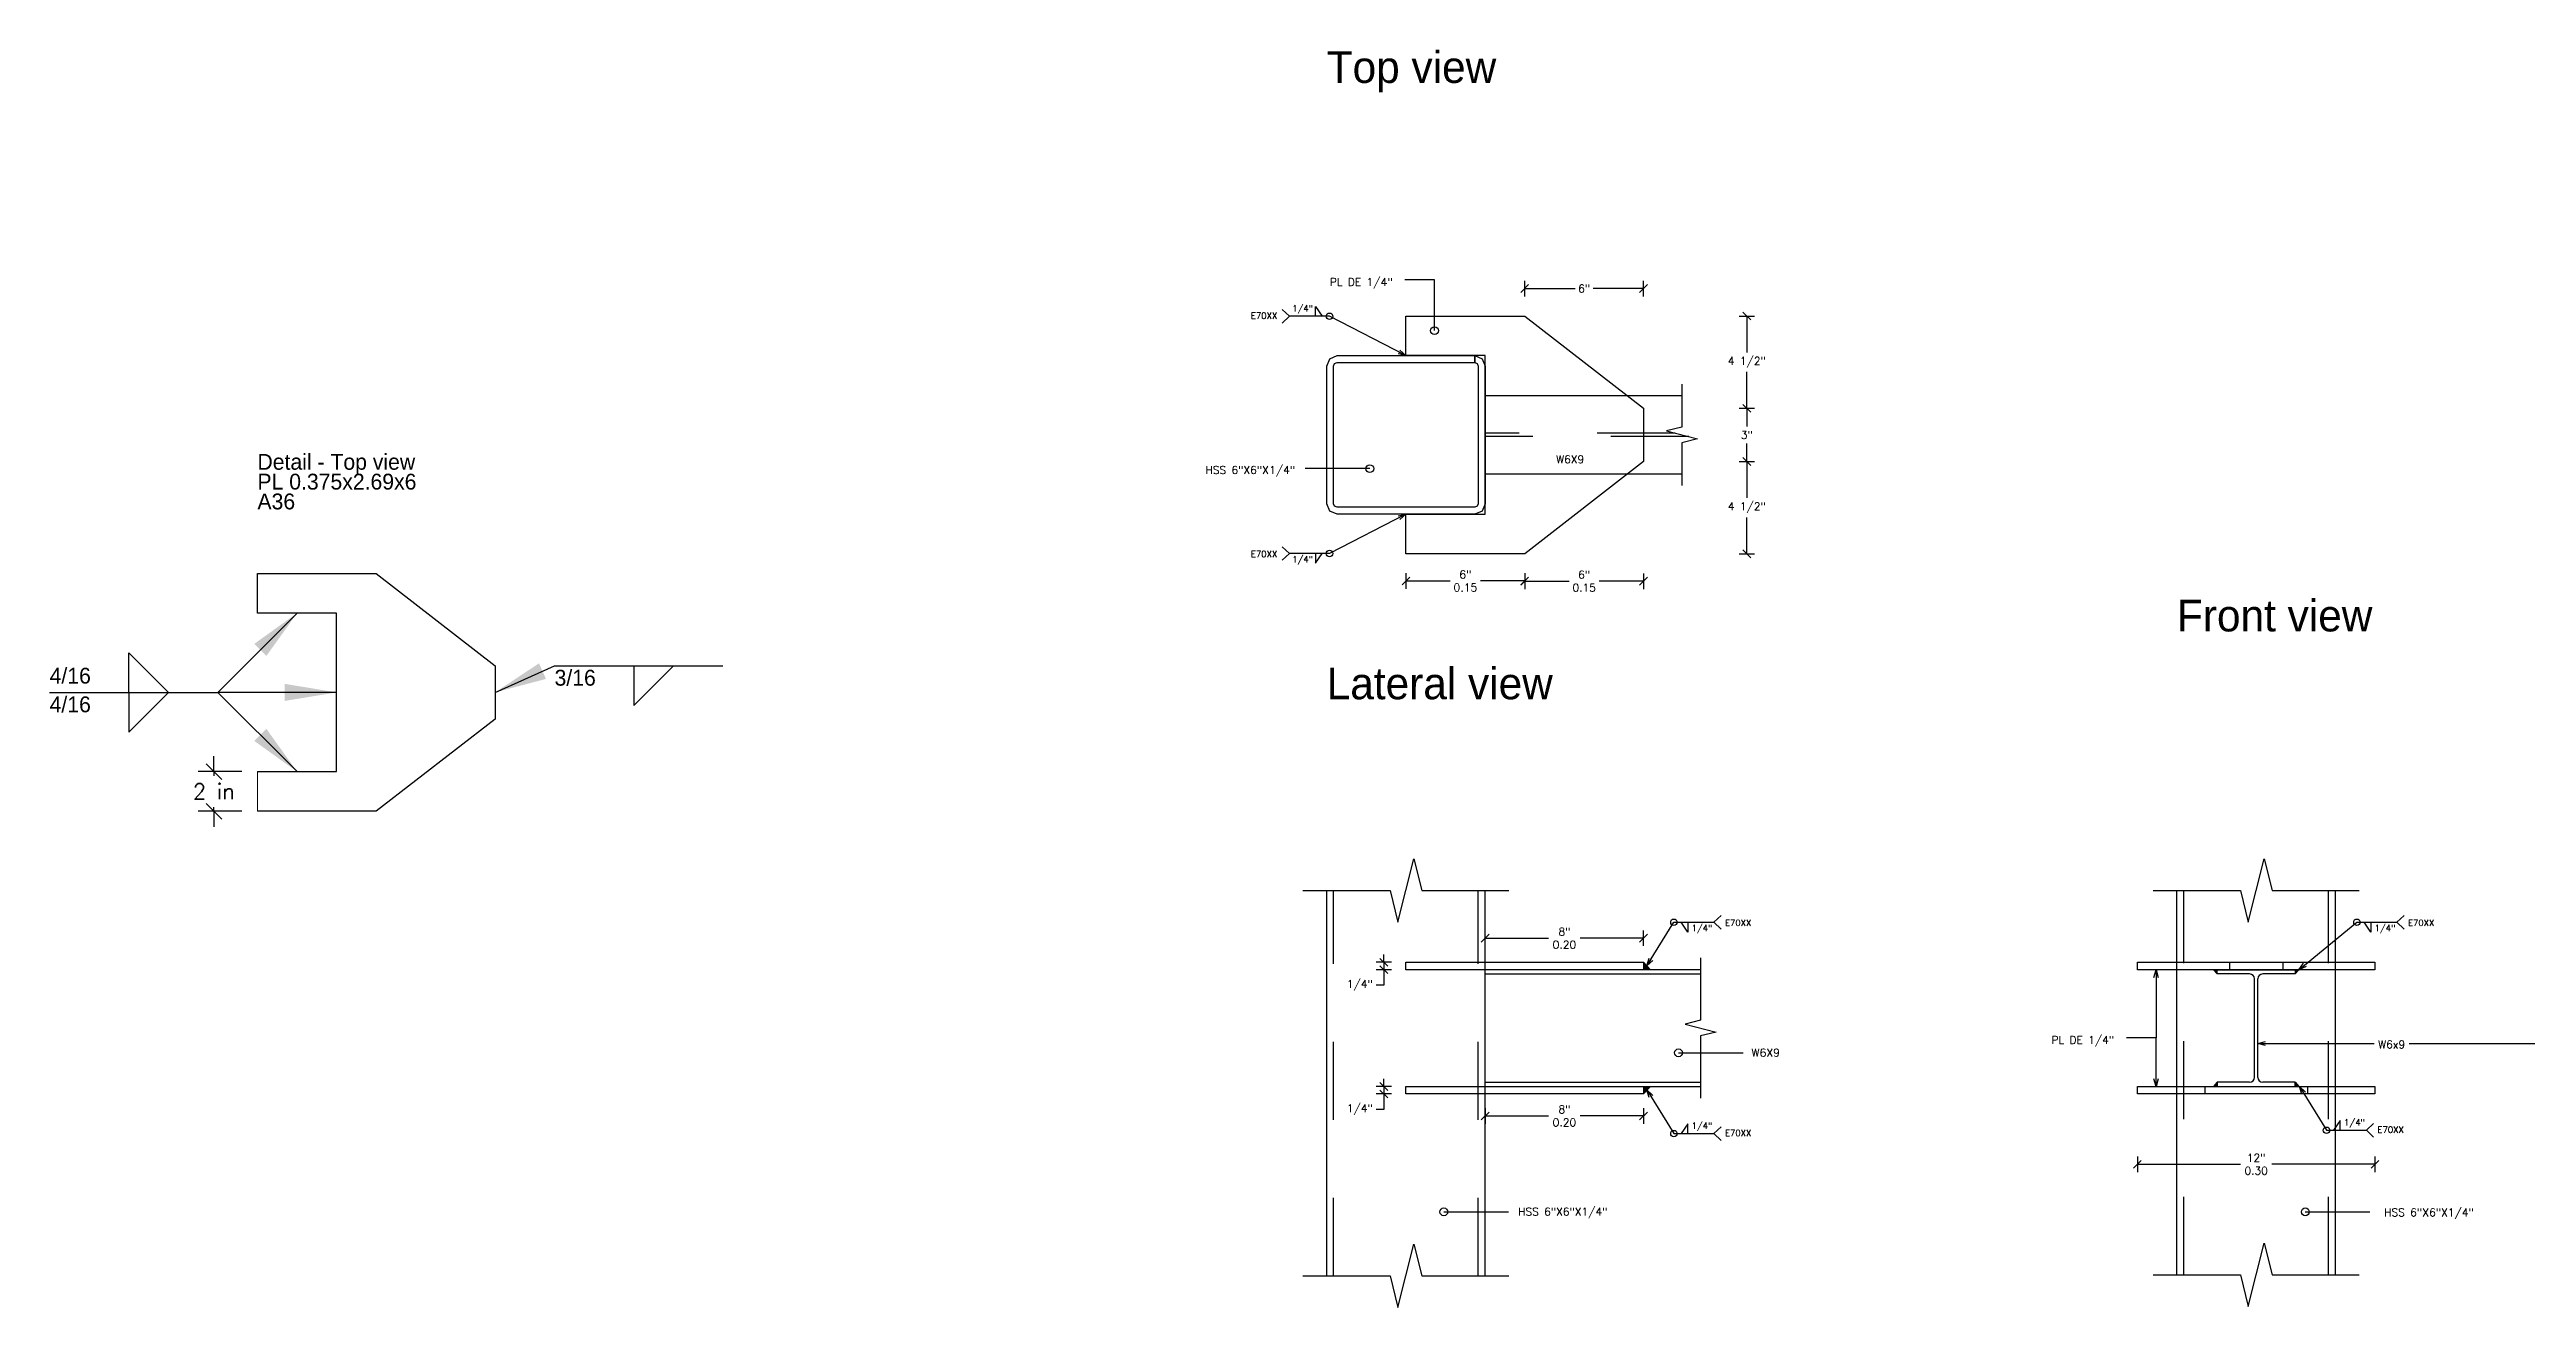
# Model space of a CAD drawing. Header units: metres. Extents: x -44 to 358, y -286 to 66.
# Drawn here: x 139.519 to 142.696, y 9.981 to 11.594 of the extents above; entities that cross this region are included whole.
import ezdxf
from ezdxf.enums import TextEntityAlignment as Align

# ---------------------------------------------------------------- set-up
doc = ezdxf.new("R2010")
doc.units = ezdxf.units.M
doc.header["$LTSCALE"] = 0.3
doc.header["$PDMODE"] = 3
doc.linetypes.add('DASHED', pattern=[0.75, 0.5, -0.25])
for name, color, linetype in [('CONNECTORS', 7, 'Continuous'), ('DIMTEXTO', 4, 'Continuous'), ('MEMBERS', 7, 'Continuous'), ('TITLES', 7, 'Continuous'), ('Vigas Perfil', 1, 'Continuous'), ('WELDS', 7, 'Continuous')]:
    doc.layers.add(name, color=color, linetype=linetype)
doc.styles.add('SMPLEX', font='simplex.shx')
doc.dimstyles.new('D-5', dxfattribs={"dimscale": 0.05, "dimtxt": 0.2, "dimasz": 0.2, "dimexe": 0.2, "dimexo": 0.2, "dimgap": 0.1, "dimtad": 0, "dimtih": 1, "dimtoh": 1, "dimzin": 0, "dimdsep": 46, "dimtxsty": 'SMPLEX', "dimblk1": 'OBLIQUE', "dimblk2": 'OBLIQUE', "dimsah": 1, "dimcen": 0.2, "dimclrd": 4, "dimclre": 4, "dimclrt": 4, "dimadec": 0, "dimazin": 0, "dimtfac": 1, "dimtmove": 0, "dimatfit": 3, "dimldrblk": 'OPEN30', "dimfxl": 0.2, "dimfxlon": 1, "dimtolj": 1, "dimtzin": 0, "dimarcsym": 0})
doc.dimstyles.new('DIM-10', dxfattribs={"dimscale": 0.1, "dimtxt": 0.2, "dimasz": 0.2, "dimexe": 0.2, "dimexo": 0.2, "dimgap": 0.1, "dimtad": 0, "dimtih": 1, "dimtoh": 1, "dimzin": 0, "dimdsep": 46, "dimtxsty": 'SMPLEX', "dimblk": 'OBLIQUE', "dimcen": 0.2, "dimclrd": 4, "dimclre": 4, "dimclrt": 4, "dimadec": 0, "dimazin": 0, "dimtfac": 1, "dimtmove": 0, "dimatfit": 3, "dimldrblk": 'OPEN30', "dimfxl": 0.5, "dimfxlon": 1, "dimtolj": 1, "dimtzin": 0, "dimarcsym": 0})
doc.dimstyles.get("Standard").update_dxf_attribs({"dimtxt": 0.18, "dimasz": 0.18, "dimexe": 0.18, "dimexo": 0.0625, "dimgap": 0.09, "dimtad": 0, "dimtih": 1, "dimtoh": 1, "dimdec": 4, "dimzin": 0, "dimdsep": 46, "dimtxsty": 'Standard', "dimcen": 0.09, "dimadec": 0, "dimazin": 0, "dimtfac": 1, "dimtdec": 4, "dimtofl": 0, "dimtmove": 0, "dimatfit": 3, "dimfxl": 1, "dimtolj": 1, "dimtzin": 0, "dimarcsym": 0})

# ---------------------------------------------------------------- blocks, each defined once
blk = doc.blocks.new('_OBLIQUE')
at = {"color": 0, "linetype": 'ByBlock'}
blk.add_line((-0.5, -0.5), (0.5, 0.5), dxfattribs=at)
blk = doc.blocks.new('*D292')
at = {"layer": 'DEFPOINTS', "color": 0, "linetype": 'Continuous', "transparency": 16777216}
for p in [(141.4115, 11.2877), (141.4115, 11.2524), (141.5639, 11.2524)]:
    blk.add_point(p, dxfattribs=at)
at = {"layer": 'DIMTEXTO', "color": 4, "linetype": 'Continuous', "lineweight": -2, "transparency": 16777216}
for p, q in [((141.4115, 11.2777), (141.4115, 11.2977)), ((141.4115, 11.2877), (141.476, 11.2877)), ((141.5639, 11.2877), (141.4993, 11.2877)), ((141.5639, 11.2777), (141.5639, 11.2977))]:
    blk.add_line(p, q, dxfattribs=at)
at = {"layer": 'DIMTEXTO', "color": 4, "linetype": 'Continuous', "lineweight": -2, "transparency": 16777216, "xscale": 0.01, "yscale": 0.01, "zscale": 0.01, "rotation": 180}
blk.add_blockref('_OBLIQUE', (141.4115, 11.2877), dxfattribs=at)
at = {"layer": 'DIMTEXTO', "color": 4, "linetype": 'Continuous', "lineweight": -2, "transparency": 16777216, "xscale": 0.01, "yscale": 0.01, "zscale": 0.01}
blk.add_blockref('_OBLIQUE', (141.5639, 11.2877), dxfattribs=at)
at = {"layer": 'DIMTEXTO', "color": 4, "linetype": 'Continuous', "lineweight": 0, "transparency": 16777216, "insert": (141.4877, 11.2877), "char_height": 0.01, "attachment_point": 5, "style": 'SMPLEX'}
blk.add_mtext('\\A1;6" ', dxfattribs=at)
blk = doc.blocks.new('_Open30')
at = {"color": 0, "lineweight": -2}
for p, q in [((-1, 0.27), (0, 0)), ((0, 0), (-1, -0.27)), ((0, 0), (-1, 0))]:
    blk.add_line(p, q, dxfattribs=at)
blk = doc.blocks.new('*D293')
at = {"layer": 'DEFPOINTS', "color": 0, "linetype": 'Continuous', "transparency": 16777216}
for p in [(141.5389, 11.1342), (141.6964, 11.1342), (141.5389, 11.0659)]:
    blk.add_point(p, dxfattribs=at)
at = {"layer": 'DIMTEXTO', "color": 4, "linetype": 'Continuous', "lineweight": -2, "transparency": 16777216}
for p, q in [((141.6864, 11.1342), (141.7064, 11.1342)), ((141.6964, 11.1342), (141.6964, 11.111)), ((141.6964, 11.0659), (141.6964, 11.0891)), ((141.6864, 11.0659), (141.7064, 11.0659))]:
    blk.add_line(p, q, dxfattribs=at)
at = {"layer": 'DIMTEXTO', "color": 4, "linetype": 'Continuous', "lineweight": -2, "transparency": 16777216, "xscale": 0.01, "yscale": 0.01, "zscale": 0.01}
for p, rotation in [((141.6964, 11.1342), 90), ((141.6964, 11.0659), 270)]:
    blk.add_blockref('_OBLIQUE', p, dxfattribs=dict(at, rotation=rotation))
at = {"layer": 'DIMTEXTO', "color": 4, "linetype": 'Continuous', "lineweight": 0, "transparency": 16777216, "insert": (141.6964, 11.1), "char_height": 0.01, "attachment_point": 5, "style": 'SMPLEX'}
blk.add_mtext('\\A1;3" ', dxfattribs=at)
blk = doc.blocks.new('*D294')
at = {"layer": 'DEFPOINTS', "color": 0, "linetype": 'Continuous', "transparency": 16777216}
for p in [(141.5897, 11.2524), (141.5897, 11.1342), (141.6964, 11.1342)]:
    blk.add_point(p, dxfattribs=at)
at = {"layer": 'DIMTEXTO', "color": 4, "linetype": 'Continuous', "lineweight": -2, "transparency": 16777216}
for p, q in [((141.6864, 11.2524), (141.7064, 11.2524)), ((141.6964, 11.2524), (141.6964, 11.2059)), ((141.6964, 11.1342), (141.6964, 11.1807)), ((141.6864, 11.1342), (141.7064, 11.1342))]:
    blk.add_line(p, q, dxfattribs=at)
at = {"layer": 'DIMTEXTO', "color": 4, "linetype": 'Continuous', "lineweight": -2, "transparency": 16777216, "xscale": 0.01, "yscale": 0.01, "zscale": 0.01}
for p, rotation in [((141.6964, 11.2524), 90), ((141.6964, 11.1342), 270)]:
    blk.add_blockref('_OBLIQUE', p, dxfattribs=dict(at, rotation=rotation))
at = {"layer": 'DIMTEXTO', "color": 4, "linetype": 'Continuous', "lineweight": 0, "transparency": 16777216, "insert": (141.6964, 11.1933), "char_height": 0.01, "attachment_point": 5, "style": 'SMPLEX'}
blk.add_mtext('\\A1;4 1/2" ', dxfattribs=at)
blk = doc.blocks.new('*D295')
at = {"layer": 'DEFPOINTS', "color": 0, "linetype": 'Continuous', "transparency": 16777216}
for p in [(141.5897, 11.0659), (141.6964, 11.0659), (141.5897, 10.9476)]:
    blk.add_point(p, dxfattribs=at)
at = {"layer": 'DIMTEXTO', "color": 4, "linetype": 'Continuous', "lineweight": -2, "transparency": 16777216}
for p, q in [((141.6864, 11.0659), (141.7064, 11.0659)), ((141.6964, 11.0659), (141.6964, 11.0194)), ((141.6964, 10.9476), (141.6964, 10.9941)), ((141.6864, 10.9476), (141.7064, 10.9476))]:
    blk.add_line(p, q, dxfattribs=at)
at = {"layer": 'DIMTEXTO', "color": 4, "linetype": 'Continuous', "lineweight": -2, "transparency": 16777216, "xscale": 0.01, "yscale": 0.01, "zscale": 0.01}
for p, rotation in [((141.6964, 11.0659), 90), ((141.6964, 10.9476), 270)]:
    blk.add_blockref('_OBLIQUE', p, dxfattribs=dict(at, rotation=rotation))
at = {"layer": 'DIMTEXTO', "color": 4, "linetype": 'Continuous', "lineweight": 0, "transparency": 16777216, "insert": (141.6964, 11.0068), "char_height": 0.01, "attachment_point": 5, "style": 'SMPLEX'}
blk.add_mtext('\\A1;4 1/2" ', dxfattribs=at)
blk = doc.blocks.new('*D296')
at = {"layer": 'DEFPOINTS', "color": 0, "linetype": 'Continuous', "transparency": 16777216}
for p in [(141.2591, 10.2644), (141.2307, 10.2549), (141.2591, 10.2549)]:
    blk.add_point(p, dxfattribs=at)
at = {"layer": 'DIMTEXTO', "color": 4, "linetype": 'Continuous', "lineweight": -2, "transparency": 16777216}
for p, q in [((141.2407, 10.2644), (141.2207, 10.2644)), ((141.2307, 10.2644), (141.2307, 10.2744)), ((141.2307, 10.2644), (141.2307, 10.2549)), ((141.2407, 10.2549), (141.2207, 10.2549)), ((141.2307, 10.2349), (141.2207, 10.2349)), ((141.2307, 10.2549), (141.2307, 10.2349))]:
    blk.add_line(p, q, dxfattribs=at)
at = {"layer": 'DIMTEXTO', "color": 4, "linetype": 'Continuous', "lineweight": -2, "transparency": 16777216, "xscale": 0.01, "yscale": 0.01, "zscale": 0.01}
for p, rotation in [((141.2307, 10.2644), 270), ((141.2307, 10.2549), 90)]:
    blk.add_blockref('_OBLIQUE', p, dxfattribs=dict(at, rotation=rotation))
at = {"layer": 'DIMTEXTO', "color": 4, "linetype": 'Continuous', "lineweight": 0, "transparency": 16777216, "insert": (141.2, 10.2349), "char_height": 0.01, "attachment_point": 5, "style": 'SMPLEX'}
blk.add_mtext('\\A1;1/4"', dxfattribs=at)
blk = doc.blocks.new('BLOCK_1')
at = {"layer": 'WELDS', "color": 3, "linetype": 'Continuous', "ltscale": 0.1}
for p, q in [((-5.578, 0.112), (-4.87, 0.112)), ((-5.245, 0.112), (-5.245, -0.055)), ((-5.245, -0.055), (-5.078, 0.112))]:
    blk.add_line(p, q, dxfattribs=at)
at = {"layer": 'WELDS', "color": 7, "linetype": 'Continuous'}
blk.add_text('3/16', height=0.0667, dxfattribs=at).set_placement((-5.578, 0.095), align=Align.TOP_LEFT)
blk = doc.blocks.new('BLOCK_2')
at = {"layer": 'WELDS', "color": 3, "linetype": 'Continuous', "ltscale": 0.1}
for p, q in [((-7.37, 0), (-7.37, 0.167)), ((-7.37, 0.167), (-7.203, 0)), ((-7.703, 0), (-6.995, 0)), ((-7.37, 0), (-7.37, -0.167)), ((-7.37, -0.167), (-7.203, 0))]:
    blk.add_line(p, q, dxfattribs=at)
at = {"layer": 'WELDS', "color": 7, "linetype": 'Continuous'}
blk.add_text('4/16', height=0.0667, dxfattribs=at).set_placement((-7.703, 0.017), align=Align.BOTTOM_LEFT)
blk.add_text('4/16', height=0.0667, dxfattribs=at).set_placement((-7.703, -0.017), align=Align.TOP_LEFT)
blk = doc.blocks.new('*D304')
at = {"layer": 'DEFPOINTS', "color": 0, "linetype": 'Continuous', "transparency": 16777216}
for p in [(139.7859, 10.6682), (139.73, 10.6174), (139.7859, 10.6174)]:
    blk.add_point(p, dxfattribs=at)
at = {"layer": 'DIMTEXTO', "color": 4, "linetype": 'Continuous', "lineweight": -2, "transparency": 16777216}
for p, q in [((139.73, 10.6682), (139.73, 10.6882)), ((139.7659, 10.6682), (139.71, 10.6682)), ((139.73, 10.6682), (139.73, 10.6628)), ((139.7659, 10.6174), (139.71, 10.6174)), ((139.73, 10.6174), (139.73, 10.6228)), ((139.73, 10.6174), (139.73, 10.5974))]:
    blk.add_line(p, q, dxfattribs=at)
at = {"layer": 'DIMTEXTO', "color": 4, "linetype": 'Continuous', "lineweight": -2, "transparency": 16777216, "xscale": 0.02, "yscale": 0.02, "zscale": 0.02}
for p, rotation in [((139.73, 10.6682), 270), ((139.73, 10.6174), 90)]:
    blk.add_blockref('_OBLIQUE', p, dxfattribs=dict(at, rotation=rotation))
at = {"layer": 'DIMTEXTO', "color": 4, "linetype": 'Continuous', "lineweight": 0, "transparency": 16777216, "insert": (139.73, 10.6428), "char_height": 0.02, "attachment_point": 5, "style": 'SMPLEX'}
blk.add_mtext('\\A1;2 in', dxfattribs=at)
blk = doc.blocks.new('*D305')
at = {"layer": 'DEFPOINTS', "color": 0, "linetype": 'Continuous', "transparency": 16777216}
for p in [(141.2591, 10.4238), (141.2307, 10.4142), (141.2591, 10.4142)]:
    blk.add_point(p, dxfattribs=at)
at = {"layer": 'DIMTEXTO', "color": 4, "linetype": 'Continuous', "lineweight": -2, "transparency": 16777216}
for p, q in [((141.2407, 10.4238), (141.2207, 10.4238)), ((141.2307, 10.4238), (141.2307, 10.4338)), ((141.2307, 10.4238), (141.2307, 10.4142)), ((141.2407, 10.4142), (141.2207, 10.4142)), ((141.2307, 10.3942), (141.2207, 10.3942)), ((141.2307, 10.4142), (141.2307, 10.3942))]:
    blk.add_line(p, q, dxfattribs=at)
at = {"layer": 'DIMTEXTO', "color": 4, "linetype": 'Continuous', "lineweight": -2, "transparency": 16777216, "xscale": 0.01, "yscale": 0.01, "zscale": 0.01}
for p, rotation in [((141.2307, 10.4238), 270), ((141.2307, 10.4142), 90)]:
    blk.add_blockref('_OBLIQUE', p, dxfattribs=dict(at, rotation=rotation))
at = {"layer": 'DIMTEXTO', "color": 4, "linetype": 'Continuous', "lineweight": 0, "transparency": 16777216, "insert": (141.2, 10.3942), "char_height": 0.01, "attachment_point": 5, "style": 'SMPLEX'}
blk.add_mtext('\\A1;1/4"', dxfattribs=at)
blk = doc.blocks.new('*D306')
at = {"layer": 'DEFPOINTS', "color": 0, "transparency": 16777216}
for p in [(141.3607, 10.2549), (141.5639, 10.2549), (141.5639, 10.2267)]:
    blk.add_point(p, dxfattribs=at)
at = {"layer": 'DIMTEXTO', "color": 4, "lineweight": -2, "transparency": 16777216}
for p, q in [((141.3607, 10.2367), (141.3607, 10.2167)), ((141.5639, 10.2367), (141.5639, 10.2167)), ((141.3607, 10.2267), (141.442, 10.2267)), ((141.5639, 10.2267), (141.4825, 10.2267))]:
    blk.add_line(p, q, dxfattribs=at)
at = {"layer": 'DIMTEXTO', "color": 4, "lineweight": -2, "transparency": 16777216, "xscale": 0.01, "yscale": 0.01, "zscale": 0.01, "rotation": 180}
blk.add_blockref('_OBLIQUE', (141.3607, 10.2267), dxfattribs=at)
at = {"layer": 'DIMTEXTO', "color": 4, "lineweight": -2, "transparency": 16777216, "xscale": 0.01, "yscale": 0.01, "zscale": 0.01}
blk.add_blockref('_OBLIQUE', (141.5639, 10.2267), dxfattribs=at)
at = {"layer": 'DIMTEXTO', "color": 4, "transparency": 16777216, "insert": (141.4623, 10.2267), "char_height": 0.01, "attachment_point": 5, "style": 'SMPLEX'}
blk.add_mtext('\\A1;8" \\P0.20', dxfattribs=at)
blk = doc.blocks.new('*D307')
at = {"layer": 'DEFPOINTS', "color": 0, "transparency": 16777216}
for p in [(141.5639, 10.4547), (141.3607, 10.4242), (141.5639, 10.4242)]:
    blk.add_point(p, dxfattribs=at)
at = {"layer": 'DIMTEXTO', "color": 4, "lineweight": -2, "transparency": 16777216}
for p, q in [((141.3607, 10.4447), (141.3607, 10.4647)), ((141.3607, 10.4547), (141.442, 10.4547)), ((141.5639, 10.4547), (141.4825, 10.4547)), ((141.5639, 10.4447), (141.5639, 10.4647))]:
    blk.add_line(p, q, dxfattribs=at)
at = {"layer": 'DIMTEXTO', "color": 4, "lineweight": -2, "transparency": 16777216, "xscale": 0.01, "yscale": 0.01, "zscale": 0.01, "rotation": 180}
blk.add_blockref('_OBLIQUE', (141.3607, 10.4547), dxfattribs=at)
at = {"layer": 'DIMTEXTO', "color": 4, "lineweight": -2, "transparency": 16777216, "xscale": 0.01, "yscale": 0.01, "zscale": 0.01}
blk.add_blockref('_OBLIQUE', (141.5639, 10.4547), dxfattribs=at)
at = {"layer": 'DIMTEXTO', "color": 4, "transparency": 16777216, "insert": (141.4623, 10.4547), "char_height": 0.01, "attachment_point": 5, "style": 'SMPLEX'}
blk.add_mtext('\\A1;8"\\P0.20', dxfattribs=at)
blk = doc.blocks.new('*D308')
at = {"layer": 'DEFPOINTS', "color": 0, "transparency": 16777216}
for p in [(141.2591, 10.9376), (141.4115, 10.9376), (141.4115, 10.9127)]:
    blk.add_point(p, dxfattribs=at)
at = {"layer": 'DIMTEXTO', "color": 4, "lineweight": -2, "transparency": 16777216}
for p, q in [((141.2591, 10.9227), (141.2591, 10.9027)), ((141.2591, 10.9127), (141.316, 10.9127)), ((141.4115, 10.9127), (141.3546, 10.9127)), ((141.4115, 10.9227), (141.4115, 10.9027))]:
    blk.add_line(p, q, dxfattribs=at)
at = {"layer": 'DIMTEXTO', "color": 4, "lineweight": -2, "transparency": 16777216, "xscale": 0.01, "yscale": 0.01, "zscale": 0.01, "rotation": 180}
blk.add_blockref('_OBLIQUE', (141.2591, 10.9127), dxfattribs=at)
at = {"layer": 'DIMTEXTO', "color": 4, "lineweight": -2, "transparency": 16777216, "xscale": 0.01, "yscale": 0.01, "zscale": 0.01}
blk.add_blockref('_OBLIQUE', (141.4115, 10.9127), dxfattribs=at)
at = {"layer": 'DIMTEXTO', "color": 4, "transparency": 16777216, "insert": (141.3353, 10.9127), "char_height": 0.01, "attachment_point": 5, "style": 'SMPLEX'}
blk.add_mtext('\\A1;6"\\P0.15', dxfattribs=at)
blk = doc.blocks.new('*D309')
at = {"layer": 'DEFPOINTS', "color": 0, "linetype": 'Continuous', "transparency": 16777216}
for p in [(141.4115, 10.9476), (141.5639, 10.9476), (141.4115, 10.9124)]:
    blk.add_point(p, dxfattribs=at)
at = {"layer": 'DIMTEXTO', "color": 4, "linetype": 'Continuous', "lineweight": -2, "transparency": 16777216}
for p, q in [((141.4115, 10.9224), (141.4115, 10.9024)), ((141.4115, 10.9124), (141.4684, 10.9124)), ((141.5639, 10.9124), (141.507, 10.9124)), ((141.5639, 10.9224), (141.5639, 10.9024))]:
    blk.add_line(p, q, dxfattribs=at)
at = {"layer": 'DIMTEXTO', "color": 4, "linetype": 'Continuous', "lineweight": -2, "transparency": 16777216, "xscale": 0.01, "yscale": 0.01, "zscale": 0.01, "rotation": 180}
blk.add_blockref('_OBLIQUE', (141.4115, 10.9124), dxfattribs=at)
at = {"layer": 'DIMTEXTO', "color": 4, "linetype": 'Continuous', "lineweight": -2, "transparency": 16777216, "xscale": 0.01, "yscale": 0.01, "zscale": 0.01}
blk.add_blockref('_OBLIQUE', (141.5639, 10.9124), dxfattribs=at)
at = {"layer": 'DIMTEXTO', "color": 4, "linetype": 'Continuous', "lineweight": 0, "transparency": 16777216, "insert": (141.4877, 10.9124), "char_height": 0.01, "attachment_point": 5, "style": 'SMPLEX'}
blk.add_mtext('\\A1;6" \\P0.15', dxfattribs=at)
blk = doc.blocks.new('*D310')
at = {"layer": 'DEFPOINTS', "color": 0, "transparency": 16777216}
for p in [(142.1973, 10.2549), (142.5021, 10.2549), (142.5021, 10.1647)]:
    blk.add_point(p, dxfattribs=at)
at = {"layer": 'DIMTEXTO', "color": 4, "lineweight": -2, "transparency": 16777216}
for p, q in [((142.1973, 10.1747), (142.1973, 10.1547)), ((142.5021, 10.1747), (142.5021, 10.1547)), ((142.1973, 10.1647), (142.3295, 10.1647)), ((142.5021, 10.1647), (142.37, 10.1647))]:
    blk.add_line(p, q, dxfattribs=at)
at = {"layer": 'DIMTEXTO', "color": 4, "lineweight": -2, "transparency": 16777216, "xscale": 0.01, "yscale": 0.01, "zscale": 0.01, "rotation": 180}
blk.add_blockref('_OBLIQUE', (142.1973, 10.1647), dxfattribs=at)
at = {"layer": 'DIMTEXTO', "color": 4, "lineweight": -2, "transparency": 16777216, "xscale": 0.01, "yscale": 0.01, "zscale": 0.01}
blk.add_blockref('_OBLIQUE', (142.5021, 10.1647), dxfattribs=at)
at = {"layer": 'DIMTEXTO', "color": 4, "transparency": 16777216, "insert": (142.3497, 10.1647), "char_height": 0.01, "attachment_point": 5, "style": 'SMPLEX'}
blk.add_mtext('\\A1;12"\\P0.30', dxfattribs=at)

msp = doc.modelspace()

# ---------------------------------------------------------------- hatches: boundary and pattern name
at = {"layer": 'DIMTEXTO'}
h = msp.add_hatch(color=256, dxfattribs=at)
h.dxf.hatch_style = 1
h.paths.add_polyline_path([(141.5638746, 10.4237642), (141.5638746, 10.4142392), (141.5727171, 10.4142392)])
h = msp.add_hatch(color=256, dxfattribs=at)
h.dxf.hatch_style = 1
h.paths.add_polyline_path([(142.2997112, 10.4087785), (142.2949932, 10.4142392), (142.2997112, 10.4142392)])
h = msp.add_hatch(color=256, dxfattribs=at)
h.dxf.hatch_style = 1
h.paths.add_polyline_path([(142.3997866, 10.4087785), (142.4045046, 10.4142392), (142.3997866, 10.4142392)])
h = msp.add_hatch(color=256, dxfattribs=at)
h.dxf.hatch_style = 1
h.paths.add_polyline_path([(141.5638746, 10.2548548), (141.5638746, 10.2643798), (141.5727171, 10.2643798)])
h = msp.add_hatch(color=256, dxfattribs=at)
h.dxf.hatch_style = 1
h.paths.add_polyline_path([(142.2997112, 10.2698405), (142.2949932, 10.2643798), (142.2997112, 10.2643798)])
h = msp.add_hatch(color=256, dxfattribs=at)
h.dxf.hatch_style = 1
h.paths.add_polyline_path([(142.3997866, 10.2698405), (142.4045046, 10.2643798), (142.3997866, 10.2643798)])

# ---------------------------------------------------------------- linework, layer by layer
at = {"layer": 'CONNECTORS', "color": 3, "linetype": 'Continuous', "ltscale": 0.1}
for p, q in [((141.2590752, 11.2016379), (141.2590752, 11.2524376)), ((141.2590752, 11.2524376), (141.4114749, 11.2524376)), ((141.4114749, 11.2524376), (141.5638746, 11.134201)), ((141.3606749, 11.2016379), (141.2590752, 11.2016379)), ((141.3606749, 10.9984382), (141.3606749, 11.2016379)), ((141.5638746, 11.134201), (141.5638746, 11.065875)), ((141.5638746, 11.065875), (141.4114749, 10.9476383)), ((141.2590752, 10.9476383), (141.2590752, 10.9984382)), ((141.2590752, 10.9984382), (141.3606749, 10.9984382)), ((141.4114749, 10.9476383), (141.2590752, 10.9476383)), ((139.7858783, 10.8714384), (139.7858783, 10.9222383)), ((139.7858783, 10.9222383), (139.9382779, 10.9222383)), ((139.9382779, 10.9222383), (140.0906776, 10.8040016)), ((139.8874779, 10.8714384), (139.7858783, 10.8714384)), ((139.8874779, 10.6682389), (139.8874779, 10.8714384)), ((140.0906776, 10.8040016), (140.0906776, 10.7356757)), ((140.0906776, 10.7356757), (139.9382779, 10.6174389)), ((139.7858783, 10.6682389), (139.8874779, 10.6682389)), ((139.9382779, 10.6174389), (139.7858783, 10.6174389)), ((141.2590752, 10.4237642), (141.5638746, 10.4237642)), ((141.2590752, 10.4142392), (141.2590752, 10.4237642)), ((141.5638746, 10.4237642), (141.5638746, 10.4142392)), ((142.1973492, 10.4237642), (142.5021486, 10.4237642)), ((142.1973492, 10.4142392), (142.1973492, 10.4237642)), ((142.3155861, 10.4237642), (142.3155861, 10.4142392)), ((142.3839121, 10.4237642), (142.3839121, 10.4142392)), ((142.5021486, 10.4237642), (142.5021486, 10.4142392)), ((141.5638746, 10.4142392), (141.2590752, 10.4142392)), ((142.5021486, 10.4142392), (142.1973492, 10.4142392)), ((141.2590752, 10.2643798), (141.5638746, 10.2643798)), ((141.2590752, 10.2548548), (141.2590752, 10.2643798)), ((141.5638746, 10.2643798), (141.5638746, 10.2548548)), ((142.1973492, 10.2643798), (142.5021486, 10.2643798)), ((142.1973492, 10.2548548), (142.1973492, 10.2643798)), ((142.2838361, 10.2643798), (142.2838361, 10.2548548)), ((142.4156618, 10.2643798), (142.4156618, 10.2548548)), ((142.5021486, 10.2643798), (142.5021486, 10.2548548)), ((141.5638746, 10.2548548), (141.2590752, 10.2548548)), ((142.5021486, 10.2548548), (142.1973492, 10.2548548))]:
    msp.add_line(p, q, dxfattribs=at)
at = {"layer": 'DIMTEXTO'}
for p, q in [((141.1096456, 11.2521265), (141.100399, 11.260849)), ((141.1096456, 11.2521265), (141.100399, 11.243404)), ((141.1431007, 11.2521265), (141.1431007, 11.2647193)), ((141.1431007, 11.2647193), (141.1517883, 11.2521265)), ((141.1096456, 10.9479496), (141.100399, 10.9566721)), ((141.1096456, 10.9479496), (141.100399, 10.9392271)), ((141.1431007, 10.9479496), (141.1431007, 10.9353568)), ((141.1431007, 10.9353568), (141.1517883, 10.9479496)), ((141.6207149, 10.4624508), (141.6120273, 10.4750436)), ((141.6207149, 10.4750436), (141.6207149, 10.4624508)), ((141.6541701, 10.4750436), (141.6634167, 10.4837661)), ((141.6541701, 10.4750436), (141.6634167, 10.4663211)), ((142.4968741, 10.4624508), (142.4881865, 10.4750436)), ((142.4968741, 10.4750436), (142.4968741, 10.4624508)), ((142.5303292, 10.4750436), (142.5395759, 10.4837661)), ((142.5303292, 10.4750436), (142.5395759, 10.4663211)), ((141.5638746, 10.4237642), (141.5727171, 10.4142392)), ((142.2997112, 10.4087785), (142.2949932, 10.4142392)), ((142.3997866, 10.4087785), (142.4045046, 10.4142392)), ((141.5638746, 10.2548548), (141.5727171, 10.2643798)), ((142.2997112, 10.2698405), (142.2949932, 10.2643798)), ((142.3997866, 10.2698405), (142.4045046, 10.2643798)), ((141.6207149, 10.2166371), (141.6120273, 10.2040443)), ((141.6207149, 10.2040443), (141.6207149, 10.2166371)), ((141.6541701, 10.2040443), (141.6634167, 10.2127668)), ((141.6541701, 10.2040443), (141.6634167, 10.1953218)), ((142.4576809, 10.2209137), (142.4489933, 10.2083209)), ((142.4576809, 10.2083209), (142.4576809, 10.2209137)), ((142.491136, 10.2083209), (142.5003827, 10.2170434)), ((142.491136, 10.2083209), (142.5003827, 10.1995984))]:
    msp.add_line(p, q, dxfattribs=at)
at = {"layer": 'DIMTEXTO', "linetype": 'Continuous', "lineweight": 0}
msp.add_line((139.7858783, 10.6174389), (139.7858783, 10.6682389), dxfattribs=at)
at = {"layer": 'DIMTEXTO'}
for centre in [(141.1609497, 11.2521265), (141.1609497, 10.9479496), (141.6028659, 10.4750436), (142.4790251, 10.4750436), (141.6028659, 10.2040443), (142.4398319, 10.2083209)]:
    msp.add_circle(centre, 0.004175, dxfattribs=at)
at = {"layer": 'MEMBERS', "color": 9, "linetype": 'Continuous', "ltscale": 0.1}
for p, q in [((141.3606749, 11.188341), (141.3606749, 11.0117351)), ((142.2997112, 10.4142392), (142.3997869, 10.4142392)), ((142.2997112, 10.2643798), (142.3997869, 10.2643798))]:
    msp.add_line(p, q, dxfattribs=at)
at = {"layer": 'MEMBERS', "color": 5, "linetype": 'Continuous', "ltscale": 0.1}
for p, q in [((141.6131505, 11.1650872), (141.6131505, 11.1100457)), ((141.6131505, 11.1100457), (141.5931353, 11.1050418)), ((141.5931353, 11.1050418), (141.6331656, 11.0950343)), ((141.6331656, 11.0950343), (141.6131505, 11.0900304)), ((141.6131505, 11.0900304), (141.6131505, 11.0349887)), ((141.2489153, 10.4751992), (141.2692351, 10.5564791)), ((141.2692351, 10.5564791), (141.2793953, 10.5158392)), ((142.339589, 10.4751992), (142.3599091, 10.5564791)), ((142.3599091, 10.5564791), (142.370069, 10.5158392)), ((141.1269956, 10.5158392), (141.2387551, 10.5158392)), ((141.2387551, 10.5158392), (141.2489153, 10.4751992)), ((141.2793953, 10.5158392), (141.3911548, 10.5158392)), ((142.2176693, 10.5158392), (142.3294292, 10.5158392)), ((142.3294292, 10.5158392), (142.339589, 10.4751992)), ((142.370069, 10.5158392), (142.4818289, 10.5158392)), ((141.6371505, 10.4292506), (141.6371505, 10.349317)), ((141.6371505, 10.349317), (141.6171353, 10.3443134)), ((141.6171353, 10.3443134), (141.6571656, 10.3343056)), ((141.6571656, 10.3343056), (141.6371505, 10.329302)), ((141.6371505, 10.329302), (141.6371505, 10.2493684)), ((142.339589, 9.9821399), (142.3599091, 10.0634199)), ((142.3599091, 10.0634199), (142.370069, 10.0227798)), ((142.2176693, 10.0227798), (142.3294292, 10.0227798)), ((142.3294292, 10.0227798), (142.339589, 9.9821399)), ((142.370069, 10.0227798), (142.4818289, 10.0227798))]:
    msp.add_line(p, q, dxfattribs=at)
at = {"layer": 'MEMBERS', "color": 9, "linetype": 'DASHED', "ltscale": 0.1}
for p, q in [((141.6045145, 11.1021971), (141.3606749, 11.1021971)), ((141.6217865, 11.097879), (141.3606749, 11.097879))]:
    msp.add_line(p, q, dxfattribs=at)
at = {"layer": 'MEMBERS', "color": 9, "linetype": 'DASHED', "ltscale": 0.01}
for p, q in [((141.16634, 10.0217798), (141.16634, 10.5158392)), ((141.3518104, 10.0217798), (141.3518104, 10.5158392)), ((142.2570137, 10.0227798), (142.2570137, 10.5158392)), ((142.4424841, 10.0227798), (142.4424841, 10.5158392))]:
    msp.add_line(p, q, dxfattribs=at)
at = {"layer": 'MEMBERS', "color": 5, "linetype": 'Continuous', "ltscale": 0.1}
msp.add_lwpolyline([(141.1269956, 10.0217798), (141.2387551, 10.0217798), (141.2489153, 9.9811399), (141.2692351, 10.0624199), (141.2793953, 10.0217798), (141.3911548, 10.0217798)], dxfattribs=at)
at = {"layer": 'Vigas Perfil'}
for p, q in [((141.1574755, 11.188341), (141.1613699, 11.1977431)), ((141.1574755, 11.0117351), (141.1574755, 11.188341)), ((141.1613699, 11.1977431), (141.1707724, 11.2016379)), ((141.16634, 11.188341), (141.1676381, 11.191475)), ((141.16634, 11.0117351), (141.16634, 11.188341)), ((141.1676381, 11.191475), (141.1707724, 11.1927731)), ((141.1707724, 11.2016379), (141.347378, 11.2016379)), ((141.1707724, 11.1927731), (141.347378, 11.1927731)), ((141.347378, 11.2016379), (141.3567805, 11.1977431)), ((141.347378, 11.2016379), (141.347378, 11.1927731)), ((141.347378, 11.1927731), (141.347378, 11.2016379)), ((141.347378, 11.1927731), (141.3505123, 11.191475)), ((141.3505123, 11.191475), (141.3518104, 11.188341)), ((141.3518104, 11.188341), (141.3518104, 11.0117351)), ((141.3567805, 11.1977431), (141.3606749, 11.188341)), ((141.6131505, 11.1500759), (141.3606749, 11.1500759)), ((141.3606749, 11.0500001), (141.6131505, 11.0500001)), ((141.1613699, 11.0023328), (141.1574755, 11.0117351)), ((141.1707724, 10.9984382), (141.1613699, 11.0023328)), ((141.1676381, 11.008601), (141.16634, 11.0117351)), ((141.1707724, 11.0073028), (141.1676381, 11.008601)), ((141.347378, 11.0073028), (141.1707724, 11.0073028)), ((141.347378, 10.9984382), (141.1707724, 10.9984382)), ((141.3505123, 11.008601), (141.347378, 11.0073028)), ((141.3567805, 11.0023328), (141.347378, 10.9984382)), ((141.3518104, 11.0117351), (141.3505123, 11.008601)), ((141.3606749, 11.0117351), (141.3567805, 11.0023328)), ((141.1574755, 10.0217798), (141.1574755, 10.5158392)), ((141.3606749, 10.0217798), (141.3606749, 10.5158392)), ((142.2481492, 10.0227798), (142.2481492, 10.5158392)), ((142.4513489, 10.0227798), (142.4513489, 10.5158392)), ((141.3606749, 10.4087785), (141.6371505, 10.4087785)), ((141.6371505, 10.4142392), (141.373375, 10.4142392)), ((142.2997112, 10.4087785), (142.2997112, 10.4142392)), ((142.3412401, 10.4087785), (142.2997112, 10.4087785)), ((142.34759, 10.2761907), (142.34759, 10.4024283)), ((142.3519081, 10.2761907), (142.3519081, 10.4024283)), ((142.3997869, 10.4087785), (142.358258, 10.4087785)), ((142.3997869, 10.4142392), (142.3997869, 10.4087785)), ((141.3606749, 10.2698405), (141.6371505, 10.2698405)), ((141.373375, 10.2643798), (141.6371505, 10.2643798)), ((142.3412401, 10.2698405), (142.2997112, 10.2698405)), ((142.2997112, 10.2698405), (142.2997112, 10.2643798)), ((142.3997869, 10.2698405), (142.358258, 10.2698405)), ((142.3997869, 10.2643798), (142.3997869, 10.2698405))]:
    msp.add_line(p, q, dxfattribs=at)
for centre, start, end in [((142.3412401, 10.4024283), 0, 90), ((142.358258, 10.4024283), 90, 180), ((142.3412401, 10.2761907), 270, 0), ((142.358258, 10.2761907), 180, 270)]:
    msp.add_arc(centre, 0.00635, start, end, dxfattribs=at)

# ---------------------------------------------------------------- block references
at = {"xscale": 0.3047993904012213, "yscale": 0.3047993904012213, "zscale": 0.3047993904012213}
for name in ['BLOCK_2', 'BLOCK_1']:
    msp.add_blockref(name, (141.86715, 10.7698386), dxfattribs=at)

# ---------------------------------------------------------------- texts
at = {"layer": 'CONNECTORS', "color": 7, "linetype": 'Continuous'}
for s, p in [('Detail - Top view', (139.7858783, 11.0492381)), ('A36', (139.7858783, 10.9984382)), ('PL 0.375x2.69x6', (139.7858783, 11.0238381))]:
    msp.add_text(s, height=0.02031996, dxfattribs=at).set_placement(p, align=Align.BOTTOM_LEFT)
at = {"layer": 'DIMTEXTO', "color": 4, "linetype": 'Continuous', "lineweight": 0, "char_height": 0.008, "attachment_point": 4, "style": 'SMPLEX'}
for s, insert in [('\\A1;E70XX', (141.0600981, 11.252833)), ('\\A1;1/4" ', (141.1132268, 11.2608798)), ('\\A1;E70XX', (141.0600981, 10.947243)), ('\\A1;1/4" ', (141.1132268, 10.9391963)), ('\\A1;1/4" ', (141.625446, 10.4662903)), ('\\A1;E70XX', (141.6682889, 10.4743371)), ('\\A1;1/4" ', (142.5016052, 10.4662903)), ('\\A1;E70XX', (142.5444481, 10.4743371)), ('\\A1;1/4" ', (141.625446, 10.2127976)), ('\\A1;E70XX', (141.6682889, 10.2047508)), ('\\A1;1/4" ', (142.462412, 10.2170742)), ('\\A1;E70XX', (142.5052549, 10.2090274))]:
    msp.add_mtext(s, dxfattribs=dict(at, insert=insert))
at = {"layer": 'TITLES', "color": 7, "linetype": 'Continuous'}
for s, height, p in [('Top view', 0.04063991, (141.1574755, 11.5391762)), ('Front view', 0.04063991, (142.2481492, 10.8358389)), ('Lateral view', 0.040639909, (141.1574755, 10.7488389))]:
    msp.add_text(s, height=height, dxfattribs=at).set_placement(p, align=Align.BOTTOM_LEFT)

# ---------------------------------------------------------------- dimensions: what is measured, and where the dimension line sits
at = {"layer": 'DIMTEXTO', "linetype": 'Continuous', "lineweight": 0}
for base, p1, p2, text, picture, middle in [((141.4114749, 11.2877082), (141.5638746, 11.2524376), (141.4114749, 11.2524376), '6" ', '*D292', (141.4876747, 11.2877082)), ((141.4114749, 10.9123679), (141.5638746, 10.9476385), (141.4114749, 10.9476385), '6" \\P0.15', '*D309', (141.4876747, 10.9123679))]:
    dim = msp.add_linear_dim(base=base, p1=p1, p2=p2, text=text, dimstyle='D-5', dxfattribs=at)
    dim.commit()
    dim.dimension.update_dxf_attribs({"geometry": picture, "text_midpoint": middle})
for base, p1, p2, angle, text, dimstyle, picture, middle in [((141.6963543, 11.134201), (141.5896745, 11.2524376), (141.5896745, 11.134201), 90, '4 1/2" ', 'D-5', '*D294', (141.6963543, 11.1933193)), ((141.6963543, 11.134201), (141.5388746, 11.065875), (141.5388746, 11.134201), 270, '3" ', 'D-5', '*D293', (141.6963543, 11.100038)), ((141.6963543, 11.065875), (141.5896745, 10.9476383), (141.5896745, 11.065875), 270, '4 1/2" ', 'D-5', '*D295', (141.6963543, 11.0067567)), ((139.7299982, 10.6174389), (139.7858783, 10.6682389), (139.7858783, 10.6174389), 90, '2 in', 'DIM-10', '*D304', (139.7299982, 10.6428389)), ((141.2307171, 10.4142392), (141.2590752, 10.4237642), (141.2590752, 10.4142392), 90, '1/4"', 'D-5', '*D305', (141.2000028, 10.3942392)), ((141.2307171, 10.2548548), (141.2590752, 10.2643798), (141.2590752, 10.2548548), 90, '1/4"', 'D-5', '*D296', (141.2000028, 10.2348548))]:
    dim = msp.add_linear_dim(base=base, p1=p1, p2=p2, angle=angle, text=text, dimstyle=dimstyle, dxfattribs=at)
    dim.commit()
    dim.dimension.update_dxf_attribs({"geometry": picture, "text_midpoint": middle})
at = {"layer": 'DIMTEXTO'}
for base, p1, p2, text, picture, middle in [((141.4114749, 10.9127082), (141.2590752, 10.9376383), (141.4114749, 10.9376383), '6"\\P<>', '*D308', (141.3352751, 10.9127082)), ((141.5638746, 10.4547082), (141.3606749, 10.4242392), (141.5638746, 10.4242392), '8"\\P<>', '*D307', (141.4622747, 10.4547082)), ((141.5638746, 10.2267082), (141.3606749, 10.2548548), (141.5638746, 10.2548548), '8" \\P<>', '*D306', (141.4622747, 10.2267082)), ((142.5021486, 10.1647082), (142.1973492, 10.2548548), (142.5021486, 10.2548548), '12"\\P<>', '*D310', (142.3497489, 10.1647082))]:
    dim = msp.add_linear_dim(base=base, p1=p1, p2=p2, text=text, dimstyle='D-5', dxfattribs=at)
    dim.commit()
    dim.dimension.update_dxf_attribs({"geometry": picture, "text_midpoint": middle})

# ---------------------------------------------------------------- leaders
for points, override in [([(141.2957171, 11.2337082), (141.2957171, 11.2987082), (141.2577171, 11.2987082)], {"dimldrblk": 'DotBlank'}), ([(141.2127175, 11.0567788), (141.1297175, 11.0567788)], {"dimgap": 0.1, "dimtad": 0, "dimldrblk": 'DotBlank'}), ([(141.6087167, 10.3077083), (141.6917167, 10.3077083)], {"dimgap": 0.1, "dimtad": 0, "dimldrblk": 'DotBlank'}), ([(142.3519081, 10.3197082), (142.4887171, 10.3197082)], {"dimldrblk": 'Open30'}), ([(141.3077171, 10.1037082), (141.3907171, 10.1037082)], {"dimgap": 0.1, "dimtad": 0, "dimldrblk": 'DotBlank'}), ([(142.4127171, 10.1037082), (142.4957171, 10.1037082)], {"dimgap": 0.1, "dimtad": 0, "dimldrblk": 'DotBlank'})]:
    msp.add_leader(points, dimstyle='D-5', override=override, dxfattribs=at)
for points in [[(141.2590752, 11.2016379), (141.1609497, 11.2521265), (141.1096456, 11.2521265)], [(141.2590752, 10.9984382), (141.1609497, 10.9479496), (141.1096456, 10.9479496)], [(141.5682959, 10.4190017), (141.6028659, 10.4750436), (141.6541701, 10.4750436)], [(142.4045046, 10.4142392), (142.4790251, 10.4750436), (142.5303292, 10.4750436)], [(142.2212863, 10.4142392), (142.2212863, 10.3268471), (142.1832863, 10.3268471)], [(142.2212863, 10.2643798), (142.2212863, 10.3268471), (142.1832863, 10.3268471)], [(142.4052618, 10.2643628), (142.4398319, 10.2083209), (142.491136, 10.2083209)], [(141.5682959, 10.2600862), (141.6028659, 10.2040443), (141.6541701, 10.2040443)]]:
    msp.add_leader(points, dimstyle='D-5', dxfattribs=at)
at = {"layer": 'WELDS', "color": 3, "linetype": 'Continuous'}
for points in [[(139.8366779, 10.8714384), (139.7350783, 10.7698386)], [(140.0906776, 10.7698386), (140.1668775, 10.8040016)], [(139.8874779, 10.7698386), (139.7350783, 10.7698386)], [(139.8366779, 10.6682389), (139.7350783, 10.7698386)]]:
    msp.add_leader(points, dimstyle='Standard', override={"dimasz": 0.066667}, dxfattribs=at)

# ---------------------------------------------------------------- next in the draw order: texts
at = {"layer": 'DIMTEXTO', "color": 4, "linetype": 'Continuous', "lineweight": 0, "char_height": 0.01, "attachment_point": 4, "style": 'SMPLEX', "bg_fill": 2}
for s, insert in [('\\A1;PL DE 1/4"', (141.1615268, 11.2943747)), ('\\A1;HSS 6"X6"X1/4"', (141.0020125, 11.0533744)), ('\\A1;W6X9', (141.4517166, 11.0687079)), ('\\A1;PL DE 1/4"', (142.087096, 10.3225137)), ('\\A1;W6x9', (142.5062408, 10.3183745)), ('\\A1;W6X9', (141.7025509, 10.3079123)), ('\\A1;HSS 6"X6"X1/4"', (141.4030129, 10.1023038)), ('\\A1;HSS 6"X6"X1/4"', (142.5140129, 10.1013038))]:
    msp.add_mtext(s, dxfattribs=dict(at, insert=insert))

doc.saveas('drawing.dxf')
